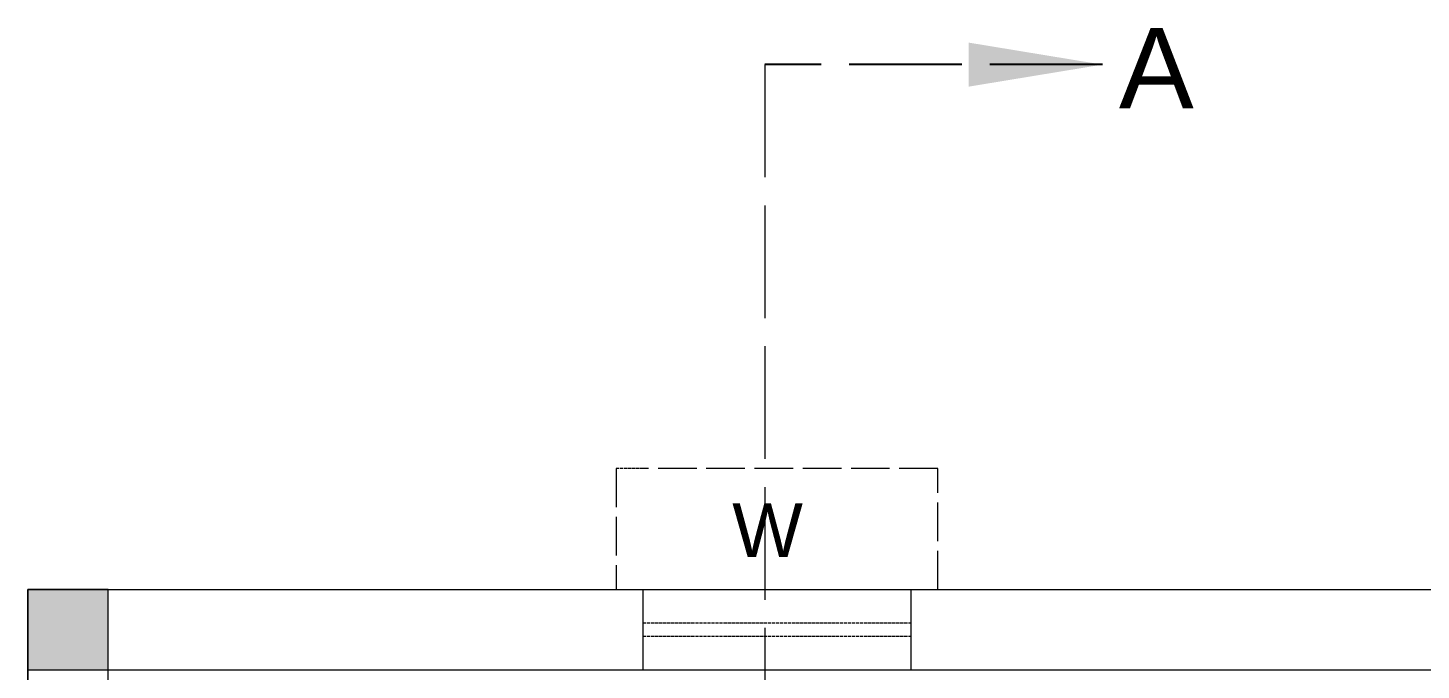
# Model space of a CAD drawing. Header units: millimetres. Extents: x 98839 to 175421, y 74144 to 114536.
# Drawn here: x 138379 to 143579, y 111941 to 114336 of the extents above; entities that cross this region are included whole.
import ezdxf

# ---------------------------------------------------------------- set-up
doc = ezdxf.new("R2010")
doc.units = ezdxf.units.MM
doc.linetypes.add('ACAD_ISO02W100', pattern=[15, 12, -3])
doc.styles.get("Standard").update_dxf_attribs({"font": 'Arial.ttf'})
doc.dimstyles.new('ISO-25', dxfattribs={"dimtxt": 2.5, "dimasz": 2.5, "dimexe": 1.25, "dimexo": 0.625, "dimtad": 1, "dimtxsty": 'Standard', "dimcen": 2.5, "dimadec": 0, "dimazin": 0, "dimtfac": 1, "dimtmove": 0, "dimatfit": 3, "dimfxl": 1, "dimarcsym": 0})

msp = doc.modelspace()

# ---------------------------------------------------------------- hatches: boundary and pattern name
at = {"lineweight": 0}
h = msp.add_hatch(color=256, dxfattribs=at)
h.dxf.hatch_style = 1
h.paths.add_polyline_path([(138679.25793, 112242.19695), (138379.25793, 112242.19695), (138379.25793, 111942.19695), (138679.25793, 111942.19695)])

# ---------------------------------------------------------------- linework, layer by layer
at = {"color": 5, "linetype": 'ACAD_ISO02W100', "lineweight": 0, "ltscale": 35}
msp.add_line((141129.25793, 114198.5735), (141129.25793, 102369.76316), dxfattribs=at)
at = {"linetype": 'ACAD_ISO02W100', "lineweight": 0}
for p, q in [((140675.45675, 112692.19695), (140575.45675, 112692.19695)), ((140675.45675, 112117.19695), (141675.45675, 112117.19695)), ((140675.45675, 112067.19695), (141675.45675, 112067.19695))]:
    msp.add_line(p, q, dxfattribs=at)
at = {"linetype": 'ACAD_ISO02W100', "lineweight": 0, "ltscale": 12}
for p, q in [((140575.45675, 112692.19695), (140575.45675, 112242.19695)), ((141775.45675, 112692.19695), (140675.45675, 112692.19695)), ((141775.45675, 112242.19695), (141775.45675, 112692.19695))]:
    msp.add_line(p, q, dxfattribs=at)
at = {"lineweight": 0}
for p, q in [((138379.25793, 112242.19695), (143679.25793, 112242.19695)), ((138379.25793, 106242.19695), (138379.25793, 112242.19695)), ((138379.25793, 112242.19695), (154039.25793, 112242.19695)), ((140675.45675, 111942.19695), (140675.45675, 112242.19695)), ((141675.45675, 111942.19695), (141675.45675, 112242.19695)), ((138379.25793, 111942.19695), (138379.25793, 106493.61389)), ((138679.25793, 111942.19695), (143679.25793, 111942.19695)), ((138679.25793, 106442.19695), (138679.25793, 111942.19695))]:
    msp.add_line(p, q, dxfattribs=at)
msp.add_lwpolyline([(138379.25793, 111942.19695), (138679.25793, 111942.19695), (138679.25793, 112242.19695), (138379.25793, 112242.19695)], close=True, dxfattribs=at)

# ---------------------------------------------------------------- texts
at = {"attachment_point": 1}
for s, insert, char_height in [('A', (142451.33339, 114335.51475), 300), ('W', (141008.16002, 112562.66522), 200)]:
    msp.add_mtext_dynamic_manual_height_columns(s, width=2102.6069868, gutter_width=7783.76116, heights=[0], dxfattribs=dict(at, insert=insert, char_height=char_height))

# ---------------------------------------------------------------- leaders
at = {"color": 5, "linetype": 'ACAD_ISO02W100', "lineweight": 0, "ltscale": 35}
msp.add_leader([(142390.04721, 114198.5735), (141129.25793, 114198.5735)], dimstyle='ISO-25', override={"dimasz": 500}, dxfattribs=at)

doc.saveas('drawing.dxf')
